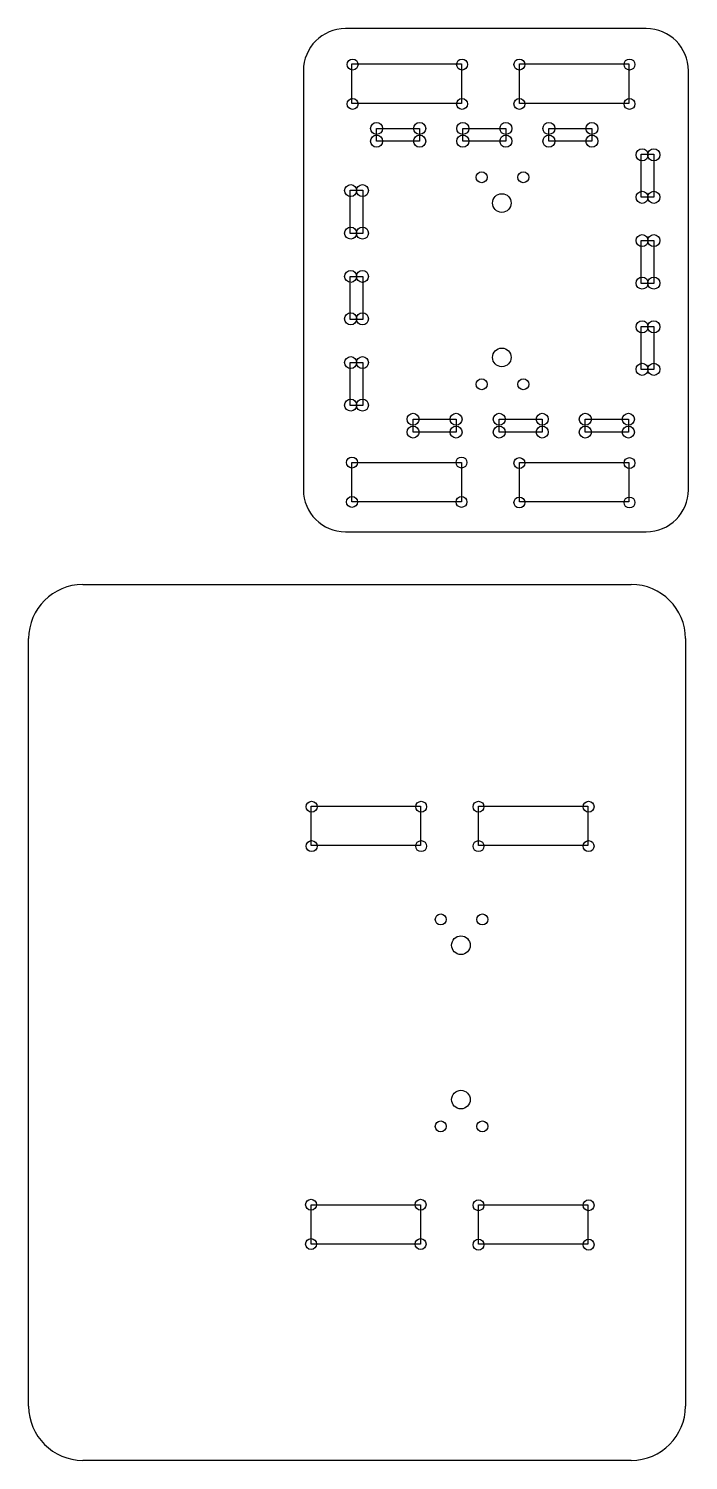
# Model space of a CAD drawing. Extents: x 357 to 658, y -33 to 621.
import ezdxf

# ---------------------------------------------------------------- set-up
doc = ezdxf.new("R2010")
doc.units = 0
for name, color, linetype in [('DRILL_HOLES', 3, 'CONTINUOUS'), ('INNER', 1, 'CONTINUOUS'), ('OUTER', 5, 'CONTINUOUS')]:
    doc.layers.add(name, color=color, linetype=linetype)

msp = doc.modelspace()

# ---------------------------------------------------------------- linework, layer by layer
at = {"layer": 'DRILL_HOLES'}
for centre, radius in [((504.88, 604.79), 2.5), ((554.88, 604.79), 2.5), ((581.07, 604.79), 2.5), ((631.35, 604.79), 2.5), ((504.88, 586.79), 2.5), ((554.88, 586.79), 2.5), ((581.07, 586.79), 2.5), ((631.35, 586.79), 2.5), ((515.86, 575.62), 2.75), ((535.51, 575.62), 2.75), ((555.24, 575.62), 2.75), ((574.89, 575.62), 2.75), ((594.54, 575.62), 2.75), ((614.19, 575.62), 2.75), ((515.86, 569.79), 2.75), ((535.51, 569.79), 2.75), ((555.24, 569.79), 2.75), ((574.89, 569.79), 2.75), ((594.54, 569.79), 2.75), ((614.19, 569.79), 2.75), ((637.1, 563.54), 2.75), ((642.47, 563.54), 2.75), ((563.84, 553.3), 2.5), ((582.84, 553.3), 2.5), ((504.01, 547.21), 2.75), ((509.38, 547.21), 2.75), ((637.1, 544.15), 2.75), ((642.47, 544.15), 2.75), ((504.01, 527.81), 2.75), ((509.38, 527.81), 2.75), ((637.1, 524.37), 2.75), ((642.47, 524.37), 2.75), ((504.01, 508.04), 2.75), ((509.38, 508.04), 2.75), ((637.1, 504.98), 2.75), ((642.47, 504.98), 2.75), ((504.01, 488.64), 2.75), ((509.38, 488.64), 2.75), ((637.1, 484.99), 2.75), ((642.47, 484.99), 2.75), ((504.01, 468.66), 2.75), ((509.38, 468.66), 2.75), ((637.1, 465.6), 2.75), ((642.47, 465.6), 2.75), ((563.84, 458.79), 2.5), ((582.84, 458.79), 2.5), ((504.01, 449.26), 2.75), ((509.38, 449.26), 2.75), ((532.49, 442.79), 2.75), ((552.14, 442.79), 2.75), ((571.88, 442.79), 2.75), ((591.52, 442.79), 2.75), ((611.17, 442.79), 2.75), ((630.82, 442.79), 2.75), ((532.49, 436.97), 2.75), ((552.14, 436.97), 2.75), ((571.88, 436.97), 2.75), ((591.52, 436.97), 2.75), ((611.17, 436.97), 2.75), ((630.82, 436.97), 2.75), ((504.61, 423.04), 2.5), ((554.61, 423.04), 2.5), ((581.07, 422.79), 2.5), ((631.35, 422.79), 2.5), ((504.61, 405.04), 2.5), ((554.61, 405.04), 2.5), ((581.07, 404.79), 2.5), ((631.35, 404.79), 2.5), ((486.19, 265.86), 2.5), ((536.19, 265.86), 2.5), ((562.38, 265.86), 2.5), ((612.66, 265.86), 2.5), ((486.19, 247.86), 2.5), ((536.19, 247.86), 2.5), ((562.38, 247.86), 2.5), ((612.66, 247.86), 2.5), ((545.15, 214.37), 2.5), ((564.15, 214.37), 2.5), ((545.15, 119.86), 2.5), ((564.15, 119.86), 2.5), ((485.92, 84.11), 2.5), ((535.92, 84.11), 2.5), ((562.38, 83.86), 2.5), ((612.66, 83.86), 2.5), ((485.92, 66.12), 2.5), ((535.92, 66.12), 2.5), ((562.38, 65.86), 2.5), ((612.66, 65.86), 2.5)]:
    msp.add_circle(centre, radius, dxfattribs=at)
at = {"layer": 'INNER'}
for p, q in [((504.6, 587.04), (504.6, 605.04)), ((504.6, 605.04), (554.6, 605.04)), ((554.6, 605.04), (554.6, 587.04)), ((581.07, 587.04), (581.07, 605.04)), ((581.07, 605.04), (631.07, 605.04)), ((631.07, 605.04), (631.07, 587.04)), ((554.6, 587.04), (504.6, 587.04)), ((631.07, 587.04), (581.07, 587.04)), ((515.82, 569.79), (515.82, 575.62)), ((515.82, 575.62), (535.47, 575.62)), ((535.47, 575.62), (535.47, 569.79)), ((555.2, 569.79), (555.2, 575.62)), ((555.2, 575.62), (574.85, 575.62)), ((574.85, 575.62), (574.85, 569.79)), ((594.49, 569.79), (594.49, 575.62)), ((594.49, 575.62), (614.14, 575.62)), ((614.14, 575.62), (614.14, 569.79)), ((535.47, 569.79), (515.82, 569.79)), ((574.85, 569.79), (555.2, 569.79)), ((614.14, 569.79), (594.49, 569.79)), ((636.61, 544.15), (636.61, 563.79)), ((636.61, 563.79), (642.43, 563.79)), ((642.43, 563.79), (642.43, 544.15)), ((503.78, 527.7), (503.78, 547.35)), ((503.78, 547.35), (509.61, 547.35)), ((509.61, 547.35), (509.61, 527.7)), ((642.43, 544.15), (636.61, 544.15)), ((509.61, 527.7), (503.78, 527.7)), ((636.61, 504.85), (636.61, 524.5)), ((636.61, 524.5), (642.43, 524.5)), ((642.43, 524.5), (642.43, 504.85)), ((503.78, 488.41), (503.78, 508.06)), ((503.78, 508.06), (509.61, 508.06)), ((509.61, 508.06), (509.61, 488.41)), ((642.43, 504.85), (636.61, 504.85)), ((509.61, 488.41), (503.78, 488.41)), ((636.61, 465.47), (636.61, 485.12)), ((636.61, 485.12), (642.43, 485.12)), ((642.43, 485.12), (642.43, 465.47)), ((503.78, 449.03), (503.78, 468.67)), ((503.78, 468.67), (509.61, 468.67)), ((509.61, 468.67), (509.61, 449.03)), ((642.43, 465.47), (636.61, 465.47)), ((509.61, 449.03), (503.78, 449.03)), ((532.49, 436.97), (532.49, 442.79)), ((532.49, 442.79), (552.14, 442.79)), ((552.14, 442.79), (552.14, 436.97)), ((571.88, 436.97), (571.88, 442.79)), ((571.88, 442.79), (591.52, 442.79)), ((591.52, 442.79), (591.52, 436.97)), ((611.17, 436.97), (611.17, 442.79)), ((611.17, 442.79), (630.82, 442.79)), ((630.82, 442.79), (630.82, 436.97)), ((552.14, 436.97), (532.49, 436.97)), ((591.52, 436.97), (571.88, 436.97)), ((630.82, 436.97), (611.17, 436.97)), ((504.6, 405.04), (504.6, 423.04)), ((504.6, 423.04), (554.6, 423.04)), ((554.6, 423.04), (554.6, 405.04)), ((581.07, 405.04), (581.07, 423.04)), ((581.07, 423.04), (631.07, 423.04)), ((631.07, 423.04), (631.07, 405.04)), ((554.6, 405.04), (504.6, 405.04)), ((631.07, 405.04), (581.07, 405.04)), ((485.91, 248.12), (485.91, 266.12)), ((485.91, 266.12), (535.91, 266.12)), ((535.91, 266.12), (535.91, 248.12)), ((562.38, 248.12), (562.38, 266.12)), ((562.38, 266.12), (612.38, 266.12)), ((612.38, 266.12), (612.38, 248.12)), ((535.91, 248.12), (485.91, 248.12)), ((612.38, 248.12), (562.38, 248.12)), ((485.91, 66.12), (485.91, 84.11)), ((485.91, 84.11), (535.91, 84.11)), ((535.91, 84.11), (535.91, 66.12)), ((562.38, 66.12), (562.38, 84.11)), ((562.38, 84.11), (612.38, 84.11)), ((612.38, 84.11), (612.38, 66.12)), ((535.91, 66.12), (485.91, 66.12)), ((612.38, 66.12), (562.38, 66.12))]:
    msp.add_line(p, q, dxfattribs=at)
for centre in [(573.04, 541.54), (573.04, 471.04), (554.35, 202.61), (554.35, 132.11)]:
    msp.add_circle(centre, 4.25, dxfattribs=at)
at = {"layer": 'OUTER'}
for p, q in [((639.01, 621.18), (501.62, 621.18)), ((482.4, 601.96), (482.4, 410.63)), ((658.23, 410.63), (658.23, 601.96)), ((501.62, 391.41), (639.01, 391.41)), ((381.68, 367.37), (632.18, 367.37)), ((356.93, -7.88), (356.93, 342.61)), ((656.93, 342.61), (656.93, -7.88)), ((632.18, -32.63), (381.68, -32.63))]:
    msp.add_line(p, q, dxfattribs=at)
for centre, radius, start, end in [((501.62, 601.96), 19.22, 90, 180), ((639.01, 601.96), 19.22, 0, 90), ((501.62, 410.63), 19.22, 180, 270), ((639.01, 410.63), 19.22, 270, 360), ((381.75, 342.54), 24.82, 90.16771, 179.83229), ((632.1, 342.54), 24.82, 0.16771, 89.83229), ((381.75, -7.81), 24.82, 180.16771, 269.83229), ((632.1, -7.81), 24.82, 270.16771, 359.83229)]:
    msp.add_arc(centre, radius, start, end, dxfattribs=at)

doc.saveas('drawing.dxf')
